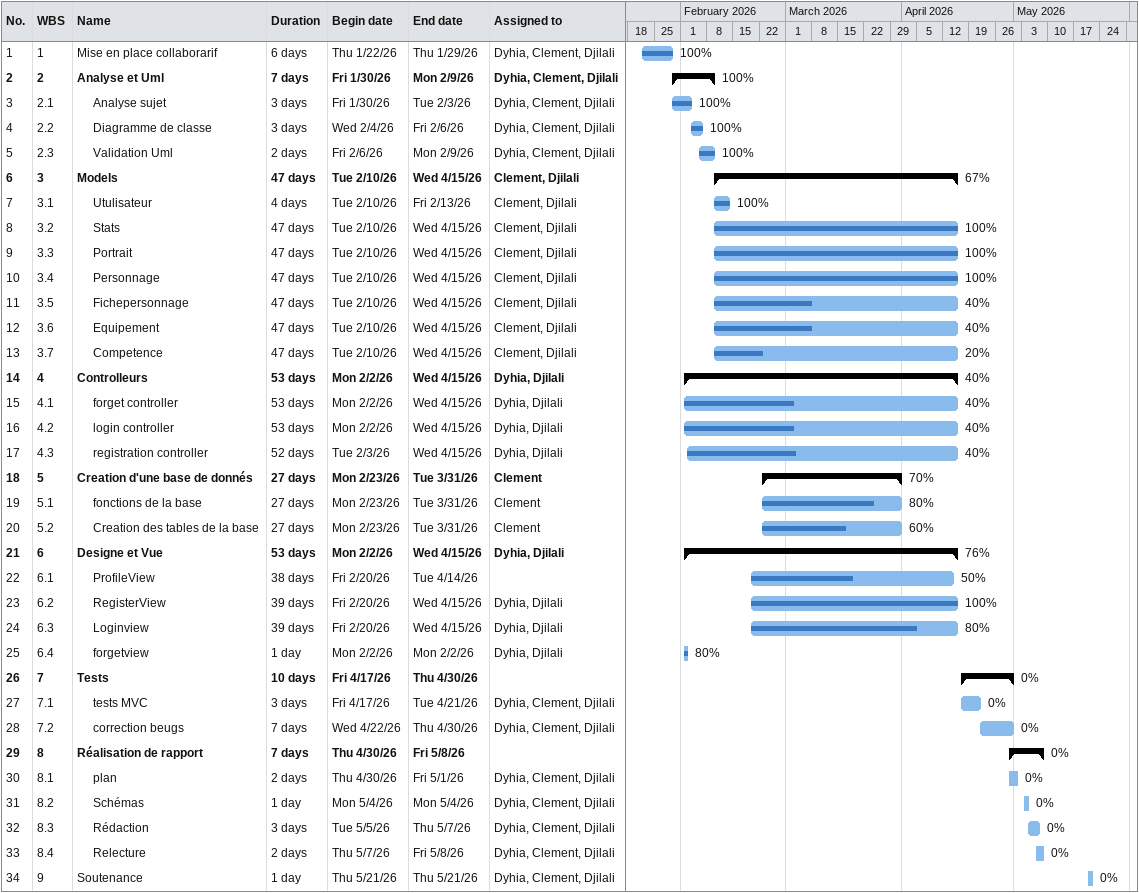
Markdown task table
| ID | WBS | Task | Duration | Start | Finish | Resources | % complete |
|---|---|---|---|---|---|---|---|
| 1 | 1 | Mise en place collaborarif | 6d | 2026-01-22 | 2026-01-29 | Dyhia, Clement, Djilali | 100 |
| 2 | 2 | **Analyse et Uml** | 7d | 2026-01-30 | 2026-02-09 | Dyhia, Clement, Djilali | 100 |
| 3 | 2.1 | Analyse sujet | 3d | 2026-01-30 | 2026-02-03 | Dyhia, Clement, Djilali | 100 |
| 4 | 2.2 | Diagramme de classe | 3d | 2026-02-04 | 2026-02-06 | Dyhia, Clement, Djilali | 100 |
| 5 | 2.3 | Validation Uml | 2d | 2026-02-06 | 2026-02-09 | Dyhia, Clement, Djilali | 100 |
| 6 | 3 | **Models** | 47d | 2026-02-10 | 2026-04-15 | Clement, Djilali | 67 |
| 7 | 3.1 | Utulisateur | 4d | 2026-02-10 | 2026-02-13 | Clement, Djilali | 100 |
| 8 | 3.2 | Stats | 47d | 2026-02-10 | 2026-04-15 | Clement, Djilali | 100 |
| 9 | 3.3 | Portrait | 47d | 2026-02-10 | 2026-04-15 | Clement, Djilali | 100 |
| 10 | 3.4 | Personnage | 47d | 2026-02-10 | 2026-04-15 | Clement, Djilali | 100 |
| 11 | 3.5 | Fichepersonnage | 47d | 2026-02-10 | 2026-04-15 | Clement, Djilali | 40 |
| 12 | 3.6 | Equipement | 47d | 2026-02-10 | 2026-04-15 | Clement, Djilali | 40 |
| 13 | 3.7 | Competence | 47d | 2026-02-10 | 2026-04-15 | Clement, Djilali | 20 |
| 14 | 4 | **Controlleurs** | 53d | 2026-02-02 | 2026-04-15 | Dyhia, Djilali | 40 |
| 15 | 4.1 | forget controller | 53d | 2026-02-02 | 2026-04-15 | Dyhia, Djilali | 40 |
| 16 | 4.2 | login controller | 53d | 2026-02-02 | 2026-04-15 | Dyhia, Djilali | 40 |
| 17 | 4.3 | registration controller | 52d | 2026-02-03 | 2026-04-15 | Dyhia, Djilali | 40 |
| 18 | 5 | **Creation d'une base de donnés** | 27d | 2026-02-23 | 2026-03-31 | Clement | 70 |
| 19 | 5.1 | fonctions de la base | 27d | 2026-02-23 | 2026-03-31 | Clement | 80 |
| 20 | 5.2 | Creation des tables de la base | 27d | 2026-02-23 | 2026-03-31 | Clement | 60 |
| 21 | 6 | **Designe et Vue** | 53d | 2026-02-02 | 2026-04-15 | Dyhia, Djilali | 76 |
| 22 | 6.1 | ProfileView | 38d | 2026-02-20 | 2026-04-14 |  | 50 |
| 23 | 6.2 | RegisterView | 39d | 2026-02-20 | 2026-04-15 | Dyhia, Djilali | 100 |
| 24 | 6.3 | Loginview | 39d | 2026-02-20 | 2026-04-15 | Dyhia, Djilali | 80 |
| 25 | 6.4 | forgetview | 1d | 2026-02-02 | 2026-02-02 | Dyhia, Djilali | 80 |
| 26 | 7 | **Tests** | 10d | 2026-04-17 | 2026-04-30 |  | 0 |
| 27 | 7.1 | tests MVC | 3d | 2026-04-17 | 2026-04-21 | Dyhia, Clement, Djilali | 0 |
| 28 | 7.2 | correction beugs | 7d | 2026-04-22 | 2026-04-30 | Dyhia, Clement, Djilali | 0 |
| 29 | 8 | **Réalisation de rapport** | 7d | 2026-04-30 | 2026-05-08 |  | 0 |
| 30 | 8.1 | plan | 2d | 2026-04-30 | 2026-05-01 | Dyhia, Clement, Djilali | 0 |
| 31 | 8.2 | Schémas | 1d | 2026-05-04 | 2026-05-04 | Dyhia, Clement, Djilali | 0 |
| 32 | 8.3 | Rédaction | 3d | 2026-05-05 | 2026-05-07 | Dyhia, Clement, Djilali | 0 |
| 33 | 8.4 | Relecture | 2d | 2026-05-07 | 2026-05-08 | Dyhia, Clement, Djilali | 0 |
| 34 | 9 | Soutenance | 1d | 2026-05-21 | 2026-05-21 | Dyhia, Clement, Djilali | 0 |
